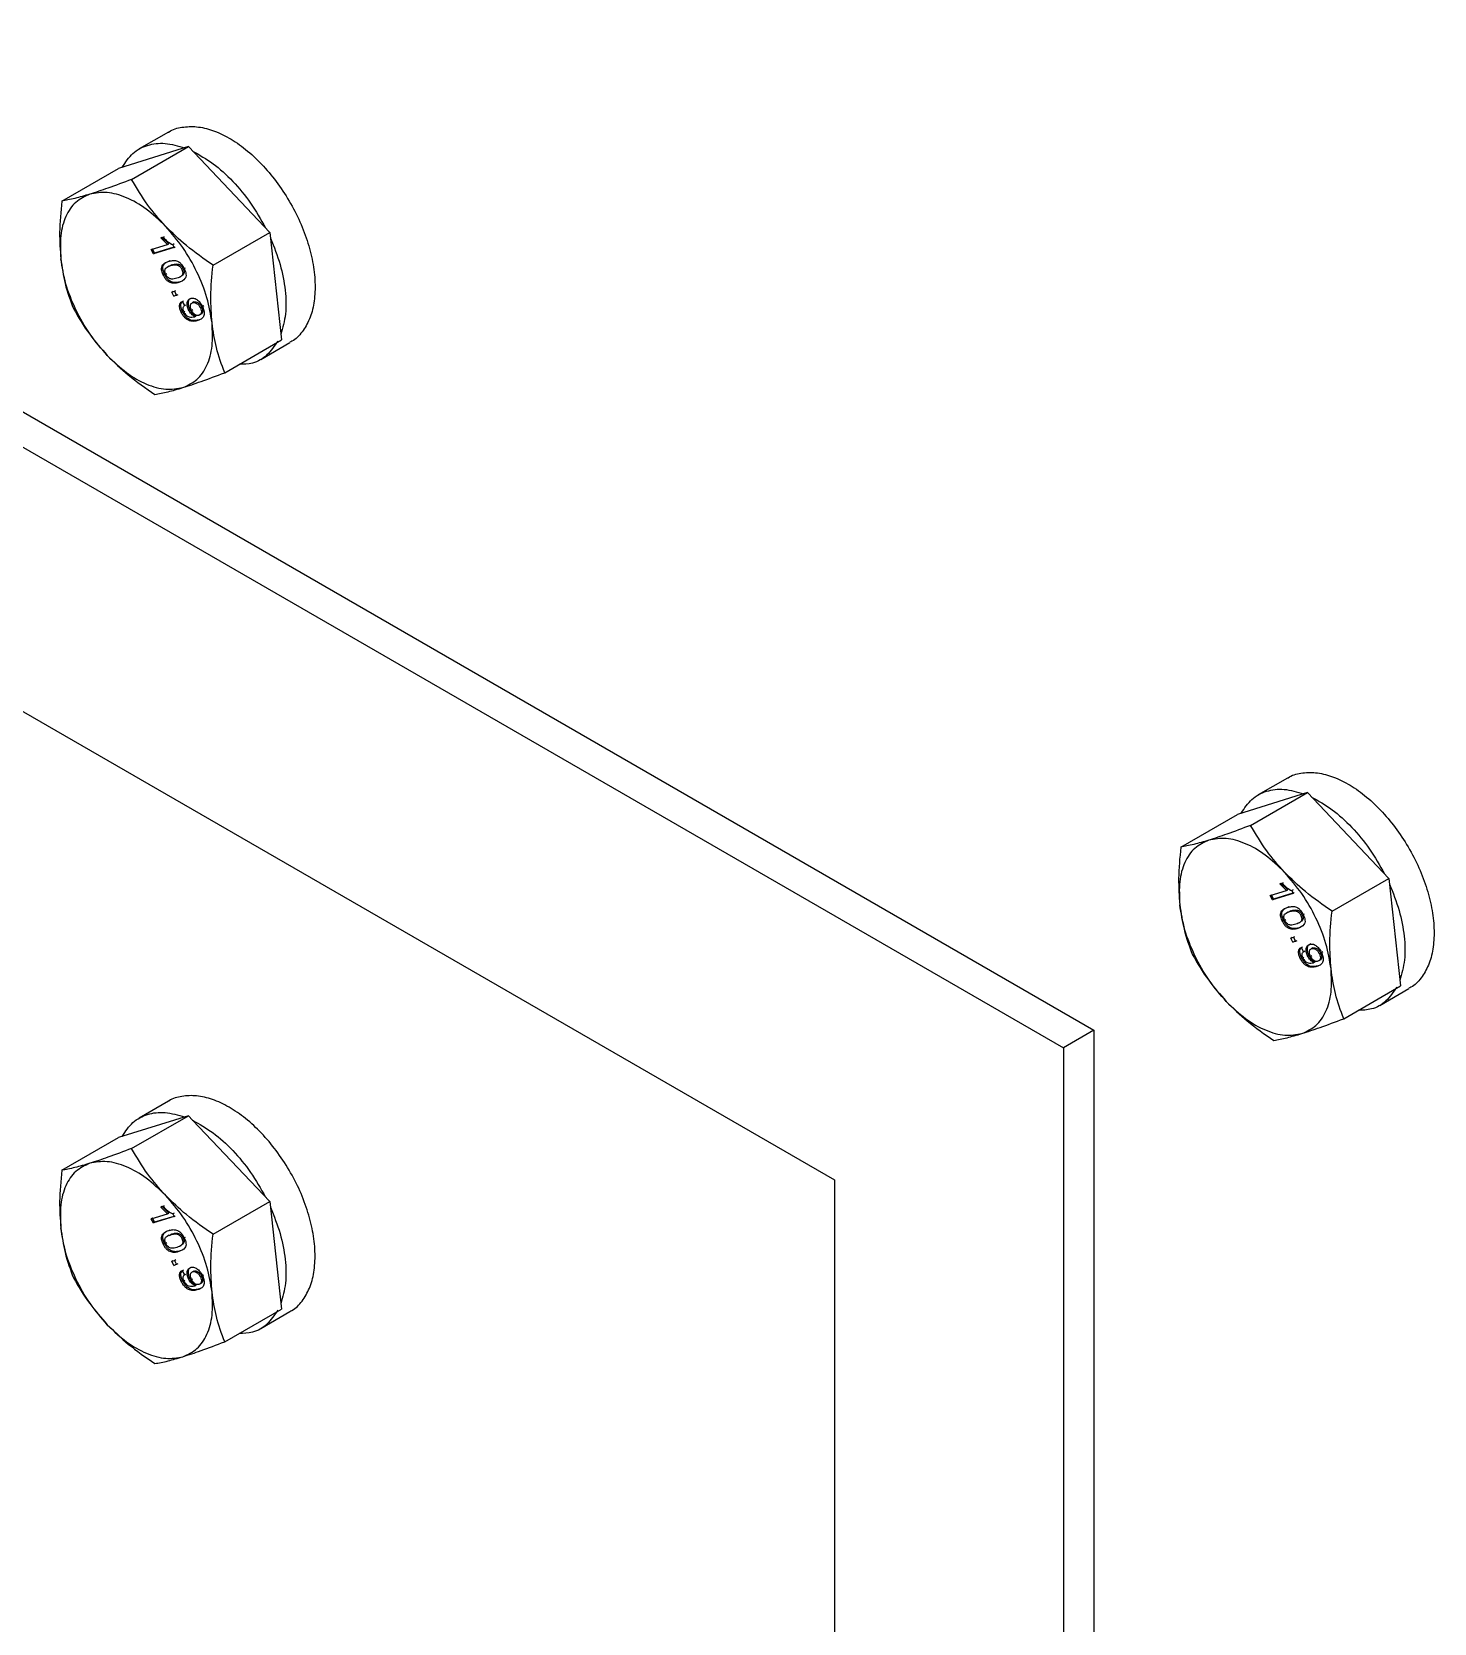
# Model space of a CAD drawing. Header units: millimetres. Extents: x 861 to 27901, y 673 to 17923.
# Drawn here: x 23415 to 23569.6, y 7408.6 to 7584 of the extents above; entities that cross this region are included whole.
import ezdxf

# ---------------------------------------------------------------- set-up
doc = ezdxf.new("R2010")
doc.units = ezdxf.units.MM
doc.header["$LTSCALE"] = 33.3

msp = doc.modelspace()

# ---------------------------------------------------------------- linework, layer by layer
at = {"color": 7, "linetype": 'Continuous', "lineweight": 25}
for p, q in [((23341.49, 7583.98), (23532.1, 7473.94)), ((23338.13, 7582.04), (23528.74, 7472)), ((23430.1, 7572.93), (23426.89, 7571.07)), ((23432.3, 7571.33), (23424.6, 7568.93)), ((23426.04, 7567.72), (23432.3, 7571.33)), ((23432.3, 7571.33), (23441.27, 7561.87)), ((23418.35, 7565.32), (23424.6, 7568.93)), ((23435.02, 7558.26), (23441.27, 7561.87)), ((23441.27, 7561.87), (23442.56, 7550.02)), ((23428.21, 7559.98), (23429.99, 7560.53)), ((23428.21, 7559.98), (23428.35, 7560.06)), ((23428.44, 7559.51), (23428.21, 7559.98)), ((23428.58, 7559.59), (23428.35, 7560.06)), ((23430.72, 7560.22), (23428.44, 7559.51)), ((23430.68, 7560.24), (23428.58, 7559.59)), ((23429.25, 7561.27), (23429.52, 7561.35)), ((23429.25, 7561.27), (23429.39, 7561.35)), ((23429.99, 7560.53), (23429.25, 7561.27)), ((23430.13, 7560.61), (23429.39, 7561.35)), ((23429.52, 7561.35), (23429.66, 7561.43)), ((23429.99, 7560.53), (23430.13, 7560.61)), ((23430.72, 7560.6), (23430.58, 7560.52)), ((23430.58, 7560.52), (23430.72, 7560.22)), ((23430.72, 7560.22), (23430.86, 7560.3)), ((23326.63, 7559.54), (23503.51, 7457.43)), ((23428.44, 7559.51), (23428.58, 7559.59)), ((23430.15, 7558.17), (23430.01, 7558.09)), ((23430.13, 7558.69), (23430.27, 7558.77)), ((23430.17, 7558.14), (23430.49, 7558.3)), ((23430.49, 7558.3), (23430.35, 7558.22)), ((23431.19, 7558.24), (23431.33, 7558.32)), ((23429.36, 7558.04), (23429.5, 7558.13)), ((23429.68, 7557.24), (23429.54, 7557.16)), ((23429.94, 7557.32), (23429.8, 7557.24)), ((23431.37, 7556.96), (23431.51, 7557.04)), ((23431.72, 7557.89), (23431.58, 7557.8)), ((23431.85, 7557.88), (23431.99, 7557.96)), ((23430.47, 7555.3), (23430.76, 7555.39)), ((23430.47, 7555.3), (23430.61, 7555.38)), ((23430.69, 7554.83), (23430.47, 7555.3)), ((23430.98, 7554.92), (23430.69, 7554.83)), ((23430.69, 7554.83), (23430.83, 7554.91)), ((23430.76, 7555.39), (23430.9, 7555.47)), ((23430.76, 7555.39), (23430.98, 7554.92)), ((23430.97, 7554.95), (23430.83, 7554.91)), ((23431.12, 7555), (23430.98, 7554.92)), ((23432.55, 7554.6), (23432.69, 7554.68)), ((23431.51, 7553.07), (23431.65, 7553.15)), ((23431.61, 7554.26), (23431.75, 7554.34)), ((23431.61, 7554.26), (23431.86, 7553.8)), ((23431.78, 7553.12), (23431.92, 7553.2)), ((23431.86, 7553.8), (23432, 7553.88)), ((23432.32, 7553.34), (23432.46, 7553.42)), ((23432.6, 7554.01), (23432.59, 7554.01)), ((23432.65, 7553.28), (23432.79, 7553.36)), ((23432.9, 7554.21), (23432.76, 7554.13)), ((23433.76, 7553.65), (23433.62, 7553.57)), ((23433.64, 7552.85), (23433.78, 7552.93)), ((23433.85, 7553.72), (23433.99, 7553.8)), ((23432.96, 7552.58), (23433.1, 7552.66)), ((23432.96, 7552.58), (23433.02, 7552.6)), ((23433.02, 7552.6), (23433.16, 7552.68)), ((23433.1, 7552.66), (23433.16, 7552.68)), ((23433.6, 7552.82), (23433.46, 7552.73)), ((23436.3, 7546.41), (23442.56, 7550.02)), ((23440.27, 7547.88), (23443.49, 7549.74)), ((23553.44, 7501.73), (23550.23, 7499.87)), ((23555.64, 7500.13), (23547.94, 7497.73)), ((23549.38, 7496.52), (23555.64, 7500.13)), ((23555.64, 7500.13), (23564.61, 7490.67)), ((23541.68, 7494.12), (23547.94, 7497.73)), ((23552.59, 7490.07), (23552.86, 7490.15)), ((23552.59, 7490.07), (23552.73, 7490.15)), ((23553.33, 7489.33), (23552.59, 7490.07)), ((23553.47, 7489.41), (23552.73, 7490.15)), ((23552.86, 7490.15), (23553, 7490.23)), ((23558.36, 7487.06), (23564.61, 7490.67)), ((23564.61, 7490.67), (23565.9, 7478.82)), ((23551.55, 7488.77), (23553.33, 7489.33)), ((23551.55, 7488.77), (23551.69, 7488.86)), ((23551.78, 7488.31), (23551.55, 7488.77)), ((23551.92, 7488.39), (23551.69, 7488.86)), ((23554.06, 7489.02), (23551.78, 7488.31)), ((23551.78, 7488.31), (23551.92, 7488.39)), ((23554.02, 7489.04), (23551.92, 7488.39)), ((23553.33, 7489.33), (23553.47, 7489.41)), ((23554.06, 7489.4), (23553.92, 7489.32)), ((23553.92, 7489.32), (23554.06, 7489.02)), ((23554.06, 7489.02), (23554.2, 7489.1)), ((23552.7, 7486.84), (23552.84, 7486.92)), ((23553.49, 7486.96), (23553.35, 7486.88)), ((23553.47, 7487.49), (23553.61, 7487.57)), ((23553.51, 7486.94), (23553.83, 7487.1)), ((23553.83, 7487.1), (23553.69, 7487.02)), ((23554.53, 7487.04), (23554.67, 7487.12)), ((23555.06, 7486.68), (23554.92, 7486.6)), ((23555.19, 7486.68), (23555.33, 7486.76)), ((23553.02, 7486.04), (23552.88, 7485.96)), ((23553.28, 7486.12), (23553.14, 7486.04)), ((23554.71, 7485.76), (23554.85, 7485.84)), ((23553.81, 7484.1), (23554.1, 7484.19)), ((23553.81, 7484.1), (23553.95, 7484.18)), ((23554.03, 7483.63), (23553.81, 7484.1)), ((23554.32, 7483.72), (23554.03, 7483.63)), ((23554.03, 7483.63), (23554.17, 7483.71)), ((23554.1, 7484.19), (23554.24, 7484.27)), ((23554.1, 7484.19), (23554.32, 7483.72)), ((23554.31, 7483.75), (23554.17, 7483.71)), ((23554.46, 7483.8), (23554.32, 7483.72)), ((23554.95, 7483.05), (23555.09, 7483.13)), ((23554.95, 7483.05), (23555.2, 7482.59)), ((23555.89, 7483.4), (23556.03, 7483.48)), ((23555.94, 7482.81), (23555.93, 7482.81)), ((23556.24, 7483.01), (23556.1, 7482.93)), ((23554.85, 7481.86), (23554.99, 7481.94)), ((23555.12, 7481.92), (23555.26, 7482)), ((23555.2, 7482.59), (23555.34, 7482.68)), ((23555.66, 7482.14), (23555.8, 7482.22)), ((23555.99, 7482.08), (23556.13, 7482.16)), ((23556.3, 7481.37), (23556.44, 7481.46)), ((23556.3, 7481.37), (23556.36, 7481.39)), ((23556.36, 7481.39), (23556.5, 7481.48)), ((23556.44, 7481.46), (23556.5, 7481.48)), ((23556.94, 7481.61), (23556.8, 7481.53)), ((23557.1, 7482.45), (23556.96, 7482.37)), ((23556.98, 7481.65), (23557.12, 7481.73)), ((23557.19, 7482.52), (23557.33, 7482.6)), ((23559.64, 7475.2), (23565.9, 7478.82)), ((23563.61, 7476.68), (23566.83, 7478.54)), ((23532.1, 7473.94), (23528.74, 7472)), ((23532.1, 7473.94), (23532.1, 7363.24)), ((23528.74, 7472), (23528.74, 7365.18)), ((23430.1, 7466.11), (23426.89, 7464.25)), ((23432.3, 7464.51), (23424.6, 7462.11)), ((23426.04, 7460.9), (23432.3, 7464.51)), ((23432.77, 7464.01), (23432.3, 7464.51)), ((23432.77, 7464.01), (23441.27, 7455.05)), ((23418.35, 7458.5), (23424.6, 7462.11)), ((23503.51, 7457.43), (23503.51, 7379.74)), ((23435.02, 7451.44), (23441.27, 7455.05)), ((23441.27, 7455.05), (23442.56, 7443.2)), ((23428.21, 7453.16), (23429.99, 7453.71)), ((23428.21, 7453.16), (23428.35, 7453.24)), ((23428.44, 7452.69), (23428.21, 7453.16)), ((23428.58, 7452.77), (23428.35, 7453.24)), ((23430.72, 7453.4), (23428.44, 7452.69)), ((23430.68, 7453.42), (23428.58, 7452.77)), ((23429.25, 7454.45), (23429.52, 7454.53)), ((23429.25, 7454.45), (23429.39, 7454.53)), ((23429.99, 7453.71), (23429.25, 7454.45)), ((23430.13, 7453.79), (23429.39, 7454.53)), ((23429.52, 7454.53), (23429.66, 7454.61)), ((23429.99, 7453.71), (23430.13, 7453.79)), ((23430.72, 7453.78), (23430.58, 7453.7)), ((23430.58, 7453.7), (23430.72, 7453.4)), ((23430.72, 7453.4), (23430.86, 7453.48)), ((23428.44, 7452.69), (23428.58, 7452.77)), ((23429.36, 7451.22), (23429.5, 7451.3)), ((23430.15, 7451.35), (23430.01, 7451.26)), ((23430.13, 7451.87), (23430.27, 7451.95)), ((23430.17, 7451.32), (23430.49, 7451.48)), ((23430.49, 7451.48), (23430.35, 7451.4)), ((23431.19, 7451.42), (23431.33, 7451.5)), ((23429.68, 7450.42), (23429.54, 7450.34)), ((23429.94, 7450.5), (23429.8, 7450.42)), ((23431.37, 7450.14), (23431.51, 7450.22)), ((23431.72, 7451.06), (23431.58, 7450.98)), ((23431.85, 7451.06), (23431.99, 7451.14)), ((23430.47, 7448.48), (23430.76, 7448.57)), ((23430.47, 7448.48), (23430.61, 7448.56)), ((23430.69, 7448.01), (23430.47, 7448.48)), ((23430.98, 7448.1), (23430.69, 7448.01)), ((23430.69, 7448.01), (23430.83, 7448.09)), ((23430.76, 7448.57), (23430.9, 7448.65)), ((23430.76, 7448.57), (23430.98, 7448.1)), ((23430.97, 7448.13), (23430.83, 7448.09)), ((23431.12, 7448.18), (23430.98, 7448.1)), ((23432.55, 7447.78), (23432.69, 7447.86)), ((23431.51, 7446.24), (23431.65, 7446.32)), ((23431.61, 7447.43), (23431.75, 7447.52)), ((23431.61, 7447.43), (23431.86, 7446.98)), ((23431.78, 7446.3), (23431.92, 7446.38)), ((23431.86, 7446.98), (23432, 7447.06)), ((23432.32, 7446.52), (23432.46, 7446.6)), ((23432.6, 7447.19), (23432.59, 7447.19)), ((23432.65, 7446.46), (23432.79, 7446.54)), ((23432.9, 7447.39), (23432.76, 7447.31)), ((23433.6, 7445.99), (23433.46, 7445.91)), ((23433.76, 7446.83), (23433.62, 7446.75)), ((23433.64, 7446.03), (23433.78, 7446.11)), ((23433.85, 7446.9), (23433.99, 7446.98)), ((23432.96, 7445.76), (23433.1, 7445.84)), ((23432.96, 7445.76), (23433.02, 7445.78)), ((23433.02, 7445.78), (23433.16, 7445.86)), ((23433.1, 7445.84), (23433.16, 7445.86)), ((23436.3, 7439.59), (23442.56, 7443.2)), ((23440.27, 7441.06), (23443.49, 7442.92))]:
    msp.add_line(p, q, dxfattribs=at)
for points, knots in [([(23430.11, 7572.92), (23430.13, 7572.93), (23430.54, 7573.26), (23431.58, 7573.51), (23433.18, 7573.6), (23434.95, 7573.19), (23436.78, 7572.34), (23438.62, 7571.08), (23440.38, 7569.45), (23442.01, 7567.52), (23443.45, 7565.36), (23444.64, 7563.05), (23445.53, 7560.68), (23446.1, 7558.32), (23446.32, 7556.08), (23446.18, 7554.04), (23445.7, 7552.27), (23444.86, 7550.87), (23444.1, 7550.03), (23443.55, 7549.8), (23443.47, 7549.77)], [0, 0, 0, 0, 0.002895, 0.064551, 0.126207, 0.187863, 0.249519, 0.311175, 0.372831, 0.434487, 0.496143, 0.557799, 0.619455, 0.681111, 0.742767, 0.804423, 0.866079, 0.927735, 0.989391, 1, 1, 1, 1]), ([(23426.04, 7567.72), (23425.14, 7567.38), (23423.46, 7566.74), (23422.08, 7566.3), (23421.44, 7566.09)], [0, 0, 0, 0, 0.532771, 1, 1, 1, 1]), ([(23429.78, 7562.56), (23429.1, 7563.32), (23427.65, 7564.97), (23426.6, 7566.76), (23426.04, 7567.72)], [0, 0, 0, 0, 0.467229, 1, 1, 1, 1]), ([(23418.35, 7565.32), (23418.23, 7564.16), (23418.02, 7561.97), (23418.17, 7559.92), (23418.24, 7558.96)], [0, 0, 0, 0, 0.532771, 1, 1, 1, 1]), ([(23421.44, 7566.09), (23420.87, 7565.92), (23419.63, 7565.55), (23418.79, 7565.4), (23418.35, 7565.32)], [0, 0, 0, 0, 0.467229, 1, 1, 1, 1]), ([(23435.02, 7558.26), (23434.01, 7558.96), (23432.11, 7560.27), (23430.52, 7561.83), (23429.78, 7562.56)], [0, 0, 0, 0, 0.532771, 1, 1, 1, 1]), ([(23429.52, 7561.35), (23429.69, 7561.17), (23430.03, 7560.81), (23430.39, 7560.62), (23430.58, 7560.52)], [0, 0, 0, 0, 0.500866, 1, 1, 1, 1]), ([(23418.24, 7558.96), (23418.37, 7558.04), (23418.66, 7556.07), (23419.29, 7554.37), (23419.63, 7553.47)], [0, 0, 0, 0, 0.467229, 1, 1, 1, 1]), ([(23429.36, 7558.04), (23429.4, 7558.13), (23429.48, 7558.31), (23429.73, 7558.54), (23429.97, 7558.63), (23430.13, 7558.69)], [0, 0, 0, 0, 0.249754, 0.499871, 1, 1, 1, 1]), ([(23429.5, 7558.13), (23429.54, 7558.22), (23429.61, 7558.39), (23429.75, 7558.5), (23429.81, 7558.55)], [0, 0, 0, 0, 0.499636, 1, 1, 1, 1]), ([(23429.8, 7557.24), (23429.77, 7557.32), (23429.71, 7557.47), (23429.7, 7557.68), (23429.74, 7557.86), (23429.94, 7558.08), (23430.17, 7558.16), (23430.35, 7558.22)], [0, 0, 0, 0, 0.124696, 0.249462, 0.374432, 0.499637, 1, 1, 1, 1]), ([(23430.13, 7558.69), (23430.26, 7558.72), (23430.52, 7558.79), (23430.9, 7558.78), (23431.23, 7558.64), (23431.47, 7558.45), (23431.69, 7558.19), (23431.79, 7557.98), (23431.85, 7557.88)], [0, 0, 0, 0, 0.250482, 0.500346, 0.631705, 0.750221, 0.874987, 1, 1, 1, 1]), ([(23430.35, 7558.22), (23430.48, 7558.26), (23430.67, 7558.31), (23430.96, 7558.32), (23431.11, 7558.27), (23431.19, 7558.24)], [0, 0, 0, 0, 0.500372, 0.750515, 1, 1, 1, 1]), ([(23430.49, 7558.3), (23430.62, 7558.34), (23430.81, 7558.39), (23431.1, 7558.4), (23431.25, 7558.35), (23431.33, 7558.32)], [0, 0, 0, 0, 0.500372, 0.750515, 1, 1, 1, 1]), ([(23431.19, 7558.24), (23431.23, 7558.22), (23431.3, 7558.17), (23431.41, 7558.07), (23431.51, 7557.94), (23431.56, 7557.85), (23431.58, 7557.8)], [0, 0, 0, 0, 0.250158, 0.500156, 0.750032, 1, 1, 1, 1]), ([(23431.33, 7558.32), (23431.37, 7558.3), (23431.44, 7558.25), (23431.55, 7558.15), (23431.63, 7558.05), (23431.69, 7557.96), (23431.71, 7557.91), (23431.72, 7557.89)], [0, 0, 0, 0, 0.250055, 0.499949, 0.749722, 0.874857, 1, 1, 1, 1]), ([(23434.91, 7551.9), (23434.84, 7552.86), (23434.69, 7554.91), (23434.9, 7557.1), (23435.02, 7558.26)], [0, 0, 0, 0, 0.467229, 1, 1, 1, 1]), ([(23429.54, 7557.16), (23429.47, 7557.32), (23429.37, 7557.55), (23429.34, 7557.81), (23429.35, 7557.95), (23429.36, 7558.01), (23429.36, 7558.04)], [0, 0, 0, 0, 0.498795, 0.749148, 0.874576, 1, 1, 1, 1]), ([(23429.68, 7557.24), (23429.61, 7557.4), (23429.51, 7557.63), (23429.48, 7557.93), (23429.49, 7558.06), (23429.5, 7558.13)], [0, 0, 0, 0, 0.499036, 0.74951, 1, 1, 1, 1]), ([(23431.25, 7556.35), (23431.12, 7556.32), (23430.86, 7556.25), (23430.48, 7556.27), (23430.16, 7556.4), (23429.91, 7556.59), (23429.7, 7556.85), (23429.59, 7557.06), (23429.54, 7557.16)], [0, 0, 0, 0, 0.250476, 0.500347, 0.625768, 0.750176, 0.87497, 1, 1, 1, 1]), ([(23431.39, 7556.43), (23431.26, 7556.4), (23431, 7556.33), (23430.62, 7556.35), (23430.3, 7556.48), (23430.05, 7556.67), (23429.84, 7556.94), (23429.73, 7557.14), (23429.68, 7557.24)], [0, 0, 0, 0, 0.2504715, 0.5003388, 0.6261881, 0.7501805, 0.8749718, 1, 1, 1, 1]), ([(23431.03, 7556.82), (23430.84, 7556.76), (23430.61, 7556.7), (23430.27, 7556.76), (23430.09, 7556.86), (23429.92, 7557.02), (23429.84, 7557.17), (23429.8, 7557.24)], [0, 0, 0, 0, 0.50041, 0.625613, 0.75058, 0.875344, 1, 1, 1, 1]), ([(23431.58, 7557.8), (23431.61, 7557.73), (23431.68, 7557.58), (23431.69, 7557.36), (23431.64, 7557.19), (23431.45, 7556.96), (23431.21, 7556.88), (23431.03, 7556.82)], [0, 0, 0, 0, 0.124745, 0.249484, 0.374471, 0.499648, 1, 1, 1, 1]), ([(23431.85, 7557.88), (23431.89, 7557.78), (23431.98, 7557.57), (23432.05, 7557.25), (23432.03, 7556.98), (23431.82, 7556.58), (23431.5, 7556.45), (23431.25, 7556.35)], [0, 0, 0, 0, 0.125373, 0.250644, 0.375698, 0.501113, 1, 1, 1, 1]), ([(23431.72, 7557.89), (23431.75, 7557.81), (23431.82, 7557.66), (23431.83, 7557.44), (23431.78, 7557.27), (23431.67, 7557.13), (23431.56, 7557.09), (23431.5, 7557.06)], [0, 0, 0, 0, 0.183123, 0.366237, 0.549716, 0.733474, 1, 1, 1, 1]), ([(23419.63, 7553.47), (23420.19, 7552.51), (23421.24, 7550.72), (23422.69, 7549.07), (23423.36, 7548.3)], [0, 0, 0, 0, 0.532771, 1, 1, 1, 1]), ([(23431.51, 7553.07), (23431.45, 7553.19), (23431.37, 7553.39), (23431.33, 7553.64), (23431.33, 7553.87), (23431.41, 7554.11), (23431.54, 7554.21), (23431.61, 7554.26)], [0, 0, 0, 0, 0.249859, 0.375718, 0.500481, 0.749846, 1, 1, 1, 1]), ([(23431.65, 7553.15), (23431.59, 7553.28), (23431.51, 7553.47), (23431.47, 7553.72), (23431.47, 7553.96), (23431.55, 7554.19), (23431.68, 7554.29), (23431.75, 7554.34)], [0, 0, 0, 0, 0.249859, 0.375956, 0.500482, 0.749847, 1, 1, 1, 1]), ([(23433.34, 7552.16), (23433.2, 7552.12), (23432.92, 7552.05), (23432.52, 7552.08), (23432.17, 7552.25), (23431.91, 7552.46), (23431.68, 7552.74), (23431.56, 7552.96), (23431.51, 7553.07)], [0, 0, 0, 0, 0.250485, 0.500119, 0.627899, 0.750092, 0.874994, 1, 1, 1, 1]), ([(23433.48, 7552.24), (23433.34, 7552.2), (23433.06, 7552.13), (23432.66, 7552.16), (23432.31, 7552.33), (23432.05, 7552.54), (23431.82, 7552.82), (23431.71, 7553.04), (23431.65, 7553.15)], [0, 0, 0, 0, 0.250485, 0.500118, 0.62804, 0.750092, 0.874994, 1, 1, 1, 1]), ([(23431.86, 7553.8), (23431.82, 7553.76), (23431.75, 7553.7), (23431.69, 7553.58), (23431.68, 7553.46), (23431.7, 7553.35), (23431.73, 7553.23), (23431.77, 7553.16), (23431.78, 7553.12)], [0, 0, 0, 0, 0.276477, 0.499318, 0.623718, 0.749496, 0.874756, 1, 1, 1, 1]), ([(23431.78, 7553.12), (23431.82, 7553.05), (23431.89, 7552.92), (23432.05, 7552.74), (23432.21, 7552.62), (23432.54, 7552.51), (23432.78, 7552.55), (23432.96, 7552.58)], [0, 0, 0, 0, 0.125207, 0.25031, 0.375339, 0.50062, 1, 1, 1, 1]), ([(23432.32, 7553.34), (23432.28, 7553.41), (23432.22, 7553.56), (23432.16, 7553.78), (23432.15, 7553.99), (23432.17, 7554.18), (23432.22, 7554.34), (23432.34, 7554.51), (23432.47, 7554.57), (23432.55, 7554.6)], [0, 0, 0, 0, 0.125074, 0.250064, 0.373261, 0.500199, 0.624296, 0.750369, 1, 1, 1, 1]), ([(23432.46, 7553.42), (23432.44, 7553.46), (23432.41, 7553.53), (23432.35, 7553.68), (23432.3, 7553.86), (23432.29, 7554.07), (23432.31, 7554.26), (23432.36, 7554.42), (23432.43, 7554.54), (23432.5, 7554.57), (23432.53, 7554.59)], [0, 0, 0, 0, 0.07547, 0.150945, 0.301578, 0.450313, 0.603034, 0.752855, 0.90453, 1, 1, 1, 1]), ([(23433.02, 7552.6), (23432.95, 7552.63), (23432.82, 7552.7), (23432.63, 7552.88), (23432.45, 7553.09), (23432.36, 7553.26), (23432.32, 7553.34)], [0, 0, 0, 0, 0.248943, 0.49945, 0.750285, 1, 1, 1, 1]), ([(23433.16, 7552.68), (23433.09, 7552.71), (23432.96, 7552.78), (23432.77, 7552.96), (23432.59, 7553.17), (23432.5, 7553.34), (23432.46, 7553.42)], [0, 0, 0, 0, 0.24954, 0.50198, 0.751372, 1, 1, 1, 1]), ([(23432.65, 7553.28), (23432.61, 7553.38), (23432.55, 7553.52), (23432.52, 7553.71), (23432.52, 7553.84), (23432.55, 7553.95), (23432.62, 7554.07), (23432.71, 7554.11), (23432.76, 7554.13)], [0, 0, 0, 0, 0.249521, 0.373851, 0.499889, 0.624096, 0.750315, 1, 1, 1, 1]), ([(23432.55, 7554.6), (23432.66, 7554.62), (23432.81, 7554.65), (23433.05, 7554.58), (23433.23, 7554.48), (23433.41, 7554.34), (23433.64, 7554.1), (23433.77, 7553.87), (23433.85, 7553.72)], [0, 0, 0, 0, 0.2498689, 0.3764535, 0.5003477, 0.6272386, 0.7508241, 1, 1, 1, 1]), ([(23433.46, 7552.73), (23433.4, 7552.72), (23433.3, 7552.7), (23433.15, 7552.74), (23433.04, 7552.8), (23432.92, 7552.89), (23432.78, 7553.04), (23432.7, 7553.18), (23432.65, 7553.28)], [0, 0, 0, 0, 0.249976, 0.378222, 0.500342, 0.627452, 0.750811, 1, 1, 1, 1]), ([(23432.76, 7554.13), (23432.83, 7554.14), (23432.96, 7554.17), (23433.17, 7554.09), (23433.33, 7553.97), (23433.48, 7553.82), (23433.56, 7553.67), (23433.62, 7553.57)], [0, 0, 0, 0, 0.25025, 0.499842, 0.629576, 0.750665, 1, 1, 1, 1]), ([(23432.9, 7554.21), (23432.97, 7554.23), (23433.1, 7554.25), (23433.31, 7554.17), (23433.47, 7554.05), (23433.62, 7553.9), (23433.7, 7553.75), (23433.76, 7553.65)], [0, 0, 0, 0, 0.2502502, 0.4998414, 0.6292884, 0.7506655, 1, 1, 1, 1]), ([(23433.85, 7553.72), (23433.89, 7553.62), (23433.98, 7553.42), (23434.04, 7553.11), (23434.04, 7552.83), (23433.95, 7552.53), (23433.71, 7552.29), (23433.47, 7552.2), (23433.34, 7552.16)], [0, 0, 0, 0, 0.125064, 0.25009, 0.37511, 0.500169, 0.749441, 1, 1, 1, 1]), ([(23433.62, 7553.57), (23433.66, 7553.47), (23433.72, 7553.32), (23433.74, 7553.13), (23433.73, 7553.01), (23433.69, 7552.9), (23433.61, 7552.8), (23433.52, 7552.76), (23433.46, 7552.73)], [0, 0, 0, 0, 0.2490169, 0.3721384, 0.4993655, 0.6235619, 0.7498927, 1, 1, 1, 1]), ([(23433.76, 7553.65), (23433.8, 7553.55), (23433.86, 7553.4), (23433.88, 7553.21), (23433.87, 7553.09), (23433.83, 7552.98), (23433.75, 7552.88), (23433.66, 7552.84), (23433.6, 7552.82)], [0, 0, 0, 0, 0.249017, 0.371845, 0.499365, 0.623226, 0.749892, 1, 1, 1, 1]), ([(23436.3, 7546.41), (23435.96, 7547.31), (23435.33, 7549.01), (23435.04, 7550.98), (23434.91, 7551.9)], [0, 0, 0, 0, 0.532771, 1, 1, 1, 1]), ([(23442.15, 7549.89), (23441.78, 7549.35), (23441.05, 7548.25), (23439.55, 7547.39), (23438.38, 7547.34), (23437.88, 7547.32)], [0, 0, 0, 0, 0.362113, 0.724226, 1, 1, 1, 1]), ([(23423.36, 7548.3), (23424.11, 7547.57), (23425.7, 7546.01), (23427.6, 7544.71), (23428.6, 7544.01)], [0, 0, 0, 0, 0.467229, 1, 1, 1, 1]), ([(23431.7, 7544.77), (23432.34, 7544.98), (23433.72, 7545.43), (23435.4, 7546.07), (23436.3, 7546.41)], [0, 0, 0, 0, 0.467229, 1, 1, 1, 1]), ([(23428.6, 7544.01), (23429.05, 7544.09), (23429.89, 7544.24), (23431.13, 7544.6), (23431.7, 7544.77)], [0, 0, 0, 0, 0.532771, 1, 1, 1, 1]), ([(23553.45, 7501.72), (23553.47, 7501.73), (23553.88, 7502.06), (23554.92, 7502.31), (23556.52, 7502.4), (23558.29, 7501.99), (23560.12, 7501.14), (23561.96, 7499.88), (23563.72, 7498.25), (23565.35, 7496.32), (23566.79, 7494.16), (23567.98, 7491.85), (23568.87, 7489.47), (23569.44, 7487.12), (23569.66, 7484.88), (23569.52, 7482.84), (23569.04, 7481.06), (23568.2, 7479.66), (23567.44, 7478.83), (23566.89, 7478.6), (23566.81, 7478.57)], [0, 0, 0, 0, 0.002895, 0.064551, 0.126207, 0.187863, 0.249519, 0.311175, 0.372831, 0.434487, 0.496143, 0.557799, 0.619455, 0.681111, 0.742767, 0.804423, 0.866079, 0.927735, 0.989391, 1, 1, 1, 1]), ([(23549.38, 7496.52), (23548.48, 7496.18), (23546.8, 7495.54), (23545.42, 7495.09), (23544.78, 7494.88)], [0, 0, 0, 0, 0.532771, 1, 1, 1, 1]), ([(23553.12, 7491.35), (23552.44, 7492.12), (23550.99, 7493.77), (23549.94, 7495.56), (23549.38, 7496.52)], [0, 0, 0, 0, 0.467229, 1, 1, 1, 1]), ([(23541.68, 7494.12), (23541.57, 7492.95), (23541.36, 7490.77), (23541.51, 7488.72), (23541.57, 7487.76)], [0, 0, 0, 0, 0.532771, 1, 1, 1, 1]), ([(23544.78, 7494.88), (23544.21, 7494.71), (23542.97, 7494.35), (23542.13, 7494.2), (23541.68, 7494.12)], [0, 0, 0, 0, 0.467229, 1, 1, 1, 1]), ([(23552.86, 7490.15), (23553.03, 7489.97), (23553.37, 7489.61), (23553.73, 7489.41), (23553.92, 7489.32)], [0, 0, 0, 0, 0.500866, 1, 1, 1, 1]), ([(23558.36, 7487.06), (23557.35, 7487.76), (23555.45, 7489.06), (23553.86, 7490.62), (23553.12, 7491.35)], [0, 0, 0, 0, 0.532771, 1, 1, 1, 1]), ([(23541.57, 7487.76), (23541.71, 7486.84), (23542, 7484.87), (23542.63, 7483.17), (23542.97, 7482.26)], [0, 0, 0, 0, 0.4672291, 1, 1, 1, 1]), ([(23552.88, 7485.96), (23552.81, 7486.12), (23552.71, 7486.35), (23552.68, 7486.61), (23552.69, 7486.75), (23552.7, 7486.81), (23552.7, 7486.84)], [0, 0, 0, 0, 0.498795, 0.749148, 0.874576, 1, 1, 1, 1]), ([(23552.7, 7486.84), (23552.74, 7486.93), (23552.82, 7487.11), (23553.07, 7487.34), (23553.31, 7487.43), (23553.47, 7487.49)], [0, 0, 0, 0, 0.249754, 0.499871, 1, 1, 1, 1]), ([(23553.02, 7486.04), (23552.95, 7486.2), (23552.85, 7486.43), (23552.82, 7486.73), (23552.83, 7486.86), (23552.84, 7486.92)], [0, 0, 0, 0, 0.499036, 0.74951, 1, 1, 1, 1]), ([(23552.84, 7486.92), (23552.88, 7487.01), (23552.95, 7487.19), (23553.09, 7487.3), (23553.15, 7487.35)], [0, 0, 0, 0, 0.4996355, 1, 1, 1, 1]), ([(23553.14, 7486.04), (23553.11, 7486.12), (23553.05, 7486.27), (23553.04, 7486.48), (23553.08, 7486.66), (23553.28, 7486.88), (23553.51, 7486.96), (23553.69, 7487.02)], [0, 0, 0, 0, 0.124696, 0.249462, 0.374432, 0.499637, 1, 1, 1, 1]), ([(23553.47, 7487.49), (23553.6, 7487.52), (23553.86, 7487.59), (23554.24, 7487.57), (23554.57, 7487.44), (23554.81, 7487.25), (23555.03, 7486.99), (23555.13, 7486.78), (23555.19, 7486.68)], [0, 0, 0, 0, 0.250482, 0.500346, 0.631705, 0.750221, 0.874987, 1, 1, 1, 1]), ([(23553.69, 7487.02), (23553.82, 7487.05), (23554.01, 7487.1), (23554.3, 7487.12), (23554.45, 7487.06), (23554.53, 7487.04)], [0, 0, 0, 0, 0.500372, 0.750515, 1, 1, 1, 1]), ([(23553.83, 7487.1), (23553.96, 7487.14), (23554.15, 7487.19), (23554.44, 7487.2), (23554.59, 7487.15), (23554.67, 7487.12)], [0, 0, 0, 0, 0.500372, 0.750515, 1, 1, 1, 1]), ([(23554.92, 7486.6), (23554.95, 7486.53), (23555.02, 7486.37), (23555.03, 7486.16), (23554.98, 7485.99), (23554.79, 7485.76), (23554.55, 7485.68), (23554.37, 7485.62)], [0, 0, 0, 0, 0.124745, 0.249484, 0.374471, 0.499648, 1, 1, 1, 1]), ([(23554.53, 7487.04), (23554.57, 7487.02), (23554.64, 7486.97), (23554.75, 7486.87), (23554.85, 7486.74), (23554.9, 7486.65), (23554.92, 7486.6)], [0, 0, 0, 0, 0.250158, 0.500156, 0.750032, 1, 1, 1, 1]), ([(23555.19, 7486.68), (23555.23, 7486.57), (23555.32, 7486.36), (23555.39, 7486.05), (23555.37, 7485.78), (23555.16, 7485.38), (23554.84, 7485.25), (23554.59, 7485.15)], [0, 0, 0, 0, 0.125373, 0.250644, 0.375698, 0.501113, 1, 1, 1, 1]), ([(23554.67, 7487.12), (23554.71, 7487.1), (23554.78, 7487.05), (23554.89, 7486.95), (23554.97, 7486.84), (23555.03, 7486.75), (23555.05, 7486.71), (23555.06, 7486.68)], [0, 0, 0, 0, 0.250055, 0.499949, 0.749722, 0.874857, 1, 1, 1, 1]), ([(23555.06, 7486.68), (23555.09, 7486.61), (23555.16, 7486.45), (23555.17, 7486.24), (23555.12, 7486.07), (23555.01, 7485.93), (23554.9, 7485.89), (23554.84, 7485.86)], [0, 0, 0, 0, 0.183123, 0.366237, 0.549716, 0.733474, 1, 1, 1, 1]), ([(23558.25, 7480.7), (23558.18, 7481.66), (23558.03, 7483.71), (23558.24, 7485.89), (23558.36, 7487.06)], [0, 0, 0, 0, 0.467229, 1, 1, 1, 1]), ([(23554.59, 7485.15), (23554.46, 7485.11), (23554.2, 7485.04), (23553.82, 7485.06), (23553.5, 7485.2), (23553.25, 7485.39), (23553.04, 7485.65), (23552.93, 7485.86), (23552.88, 7485.96)], [0, 0, 0, 0, 0.250476, 0.500347, 0.625768, 0.750176, 0.87497, 1, 1, 1, 1]), ([(23554.73, 7485.23), (23554.6, 7485.19), (23554.34, 7485.13), (23553.96, 7485.15), (23553.64, 7485.28), (23553.39, 7485.47), (23553.18, 7485.73), (23553.07, 7485.94), (23553.02, 7486.04)], [0, 0, 0, 0, 0.2504715, 0.5003388, 0.6261881, 0.7501805, 0.8749718, 1, 1, 1, 1]), ([(23554.37, 7485.62), (23554.18, 7485.56), (23553.95, 7485.49), (23553.61, 7485.55), (23553.43, 7485.66), (23553.26, 7485.82), (23553.18, 7485.97), (23553.14, 7486.04)], [0, 0, 0, 0, 0.50041, 0.625613, 0.75058, 0.875344, 1, 1, 1, 1]), ([(23554.85, 7481.86), (23554.79, 7481.99), (23554.71, 7482.19), (23554.67, 7482.44), (23554.67, 7482.67), (23554.75, 7482.91), (23554.88, 7483.01), (23554.95, 7483.05)], [0, 0, 0, 0, 0.249859, 0.375718, 0.500481, 0.749846, 1, 1, 1, 1]), ([(23554.99, 7481.94), (23554.93, 7482.07), (23554.85, 7482.27), (23554.81, 7482.52), (23554.81, 7482.75), (23554.89, 7482.99), (23555.02, 7483.09), (23555.09, 7483.13)], [0, 0, 0, 0, 0.249859, 0.375956, 0.500482, 0.749847, 1, 1, 1, 1]), ([(23555.66, 7482.14), (23555.62, 7482.21), (23555.56, 7482.36), (23555.5, 7482.58), (23555.49, 7482.79), (23555.51, 7482.98), (23555.56, 7483.14), (23555.67, 7483.31), (23555.81, 7483.36), (23555.89, 7483.4)], [0, 0, 0, 0, 0.125074, 0.250064, 0.373261, 0.500199, 0.624296, 0.750369, 1, 1, 1, 1]), ([(23555.8, 7482.22), (23555.78, 7482.25), (23555.75, 7482.33), (23555.69, 7482.48), (23555.64, 7482.66), (23555.63, 7482.87), (23555.65, 7483.06), (23555.7, 7483.22), (23555.77, 7483.34), (23555.84, 7483.37), (23555.87, 7483.38)], [0, 0, 0, 0, 0.07547, 0.150945, 0.301578, 0.450313, 0.603034, 0.752855, 0.90453, 1, 1, 1, 1]), ([(23555.99, 7482.08), (23555.95, 7482.17), (23555.88, 7482.32), (23555.86, 7482.51), (23555.86, 7482.64), (23555.89, 7482.75), (23555.96, 7482.86), (23556.05, 7482.9), (23556.1, 7482.93)], [0, 0, 0, 0, 0.249521, 0.373851, 0.499889, 0.624096, 0.750315, 1, 1, 1, 1]), ([(23555.89, 7483.4), (23556, 7483.42), (23556.15, 7483.45), (23556.39, 7483.38), (23556.57, 7483.28), (23556.75, 7483.14), (23556.98, 7482.9), (23557.1, 7482.67), (23557.19, 7482.52)], [0, 0, 0, 0, 0.249869, 0.376454, 0.500348, 0.627239, 0.750824, 1, 1, 1, 1]), ([(23556.1, 7482.93), (23556.17, 7482.94), (23556.3, 7482.97), (23556.51, 7482.89), (23556.67, 7482.77), (23556.82, 7482.61), (23556.9, 7482.47), (23556.96, 7482.37)], [0, 0, 0, 0, 0.25025, 0.499842, 0.629576, 0.750665, 1, 1, 1, 1]), ([(23556.24, 7483.01), (23556.31, 7483.02), (23556.44, 7483.05), (23556.65, 7482.97), (23556.81, 7482.85), (23556.96, 7482.7), (23557.04, 7482.55), (23557.1, 7482.45)], [0, 0, 0, 0, 0.25025, 0.499841, 0.629288, 0.750666, 1, 1, 1, 1]), ([(23542.97, 7482.26), (23543.53, 7481.31), (23544.58, 7479.51), (23546.03, 7477.87), (23546.7, 7477.1)], [0, 0, 0, 0, 0.532771, 1, 1, 1, 1]), ([(23556.68, 7480.96), (23556.54, 7480.92), (23556.26, 7480.85), (23555.86, 7480.88), (23555.51, 7481.05), (23555.25, 7481.26), (23555.02, 7481.54), (23554.9, 7481.75), (23554.85, 7481.86)], [0, 0, 0, 0, 0.250485, 0.500119, 0.627899, 0.750092, 0.874994, 1, 1, 1, 1]), ([(23556.82, 7481.04), (23556.68, 7481), (23556.4, 7480.93), (23556, 7480.96), (23555.65, 7481.13), (23555.39, 7481.34), (23555.16, 7481.62), (23555.04, 7481.83), (23554.99, 7481.94)], [0, 0, 0, 0, 0.250485, 0.500118, 0.62804, 0.750092, 0.874994, 1, 1, 1, 1]), ([(23555.2, 7482.59), (23555.16, 7482.56), (23555.09, 7482.5), (23555.03, 7482.38), (23555.02, 7482.25), (23555.04, 7482.14), (23555.07, 7482.03), (23555.11, 7481.96), (23555.12, 7481.92)], [0, 0, 0, 0, 0.2764768, 0.499318, 0.6237184, 0.7494962, 0.8747562, 1, 1, 1, 1]), ([(23555.12, 7481.92), (23555.16, 7481.85), (23555.23, 7481.71), (23555.39, 7481.54), (23555.55, 7481.41), (23555.88, 7481.31), (23556.11, 7481.35), (23556.3, 7481.37)], [0, 0, 0, 0, 0.1252073, 0.25031, 0.3753386, 0.5006201, 1, 1, 1, 1]), ([(23556.36, 7481.39), (23556.29, 7481.43), (23556.16, 7481.5), (23555.97, 7481.68), (23555.79, 7481.89), (23555.7, 7482.05), (23555.66, 7482.14)], [0, 0, 0, 0, 0.248943, 0.49945, 0.750285, 1, 1, 1, 1]), ([(23556.5, 7481.48), (23556.43, 7481.51), (23556.3, 7481.58), (23556.11, 7481.76), (23555.93, 7481.97), (23555.84, 7482.14), (23555.8, 7482.22)], [0, 0, 0, 0, 0.24954, 0.50198, 0.751372, 1, 1, 1, 1]), ([(23556.8, 7481.53), (23556.74, 7481.52), (23556.64, 7481.5), (23556.49, 7481.54), (23556.38, 7481.6), (23556.26, 7481.69), (23556.12, 7481.84), (23556.04, 7481.98), (23555.99, 7482.08)], [0, 0, 0, 0, 0.2499765, 0.3782222, 0.5003423, 0.6274524, 0.7508111, 1, 1, 1, 1]), ([(23557.19, 7482.52), (23557.23, 7482.42), (23557.32, 7482.21), (23557.38, 7481.91), (23557.38, 7481.63), (23557.29, 7481.33), (23557.05, 7481.09), (23556.81, 7481), (23556.68, 7480.96)], [0, 0, 0, 0, 0.125064, 0.25009, 0.37511, 0.500169, 0.749441, 1, 1, 1, 1]), ([(23556.96, 7482.37), (23557, 7482.27), (23557.06, 7482.12), (23557.08, 7481.93), (23557.06, 7481.81), (23557.03, 7481.7), (23556.95, 7481.59), (23556.86, 7481.56), (23556.8, 7481.53)], [0, 0, 0, 0, 0.249017, 0.372138, 0.499365, 0.623562, 0.749893, 1, 1, 1, 1]), ([(23557.1, 7482.45), (23557.14, 7482.35), (23557.2, 7482.2), (23557.22, 7482.01), (23557.21, 7481.89), (23557.17, 7481.78), (23557.09, 7481.67), (23557, 7481.64), (23556.94, 7481.61)], [0, 0, 0, 0, 0.249017, 0.371845, 0.499365, 0.623226, 0.749892, 1, 1, 1, 1]), ([(23559.64, 7475.2), (23559.3, 7476.11), (23558.67, 7477.81), (23558.38, 7479.78), (23558.25, 7480.7)], [0, 0, 0, 0, 0.532771, 1, 1, 1, 1]), ([(23565.49, 7478.69), (23565.12, 7478.14), (23564.39, 7477.05), (23562.89, 7476.19), (23561.72, 7476.14), (23561.22, 7476.12)], [0, 0, 0, 0, 0.362113, 0.724226, 1, 1, 1, 1]), ([(23546.7, 7477.1), (23547.45, 7476.37), (23549.04, 7474.81), (23550.94, 7473.5), (23551.94, 7472.81)], [0, 0, 0, 0, 0.467229, 1, 1, 1, 1]), ([(23555.04, 7473.57), (23555.68, 7473.78), (23557.06, 7474.23), (23558.74, 7474.86), (23559.64, 7475.2)], [0, 0, 0, 0, 0.467229, 1, 1, 1, 1]), ([(23551.94, 7472.81), (23552.39, 7472.89), (23553.23, 7473.04), (23554.46, 7473.4), (23555.04, 7473.57)], [0, 0, 0, 0, 0.532771, 1, 1, 1, 1]), ([(23443.47, 7442.95), (23443.55, 7442.98), (23444.1, 7443.21), (23444.86, 7444.05), (23445.7, 7445.44), (23446.18, 7447.22), (23446.32, 7449.26), (23446.1, 7451.5), (23445.53, 7453.85), (23444.64, 7456.23), (23443.45, 7458.54), (23442.01, 7460.7), (23440.38, 7462.63), (23438.62, 7464.26), (23436.78, 7465.52), (23434.95, 7466.37), (23433.18, 7466.78), (23431.58, 7466.69), (23430.54, 7466.44), (23430.13, 7466.11), (23430.11, 7466.1)], [0, 0, 0, 0, 0.010609, 0.072265, 0.133921, 0.195577, 0.257233, 0.318889, 0.380545, 0.442201, 0.503857, 0.565513, 0.627169, 0.688825, 0.750481, 0.812137, 0.873793, 0.935449, 0.997105, 1, 1, 1, 1]), ([(23426.04, 7460.9), (23425.14, 7460.56), (23423.46, 7459.92), (23422.08, 7459.47), (23421.44, 7459.27)], [0, 0, 0, 0, 0.532771, 1, 1, 1, 1]), ([(23429.78, 7455.74), (23429.1, 7456.5), (23427.65, 7458.15), (23426.6, 7459.94), (23426.04, 7460.9)], [0, 0, 0, 0, 0.467229, 1, 1, 1, 1]), ([(23418.35, 7458.5), (23418.23, 7457.33), (23418.02, 7455.15), (23418.17, 7453.1), (23418.24, 7452.14)], [0, 0, 0, 0, 0.532771, 1, 1, 1, 1]), ([(23421.44, 7459.27), (23420.87, 7459.1), (23419.63, 7458.73), (23418.79, 7458.58), (23418.35, 7458.5)], [0, 0, 0, 0, 0.467229, 1, 1, 1, 1]), ([(23435.02, 7451.44), (23434.01, 7452.14), (23432.11, 7453.45), (23430.52, 7455.01), (23429.78, 7455.74)], [0, 0, 0, 0, 0.532771, 1, 1, 1, 1]), ([(23429.52, 7454.53), (23429.69, 7454.35), (23430.03, 7453.99), (23430.39, 7453.8), (23430.58, 7453.7)], [0, 0, 0, 0, 0.500866, 1, 1, 1, 1]), ([(23418.24, 7452.14), (23418.37, 7451.22), (23418.66, 7449.25), (23419.29, 7447.55), (23419.63, 7446.64)], [0, 0, 0, 0, 0.467229, 1, 1, 1, 1]), ([(23429.54, 7450.34), (23429.47, 7450.5), (23429.37, 7450.73), (23429.34, 7450.99), (23429.35, 7451.13), (23429.36, 7451.19), (23429.36, 7451.22)], [0, 0, 0, 0, 0.498795, 0.749148, 0.874576, 1, 1, 1, 1]), ([(23429.36, 7451.22), (23429.4, 7451.31), (23429.48, 7451.49), (23429.73, 7451.72), (23429.97, 7451.81), (23430.13, 7451.87)], [0, 0, 0, 0, 0.249754, 0.499871, 1, 1, 1, 1]), ([(23429.68, 7450.42), (23429.61, 7450.58), (23429.51, 7450.81), (23429.48, 7451.11), (23429.49, 7451.24), (23429.5, 7451.3)], [0, 0, 0, 0, 0.499036, 0.74951, 1, 1, 1, 1]), ([(23429.5, 7451.3), (23429.54, 7451.39), (23429.61, 7451.57), (23429.75, 7451.68), (23429.81, 7451.73)], [0, 0, 0, 0, 0.499636, 1, 1, 1, 1]), ([(23429.8, 7450.42), (23429.77, 7450.5), (23429.71, 7450.65), (23429.7, 7450.86), (23429.74, 7451.04), (23429.94, 7451.26), (23430.17, 7451.34), (23430.35, 7451.4)], [0, 0, 0, 0, 0.124696, 0.249462, 0.374432, 0.499637, 1, 1, 1, 1]), ([(23430.13, 7451.87), (23430.26, 7451.9), (23430.52, 7451.97), (23430.9, 7451.95), (23431.23, 7451.82), (23431.47, 7451.63), (23431.69, 7451.37), (23431.79, 7451.16), (23431.85, 7451.06)], [0, 0, 0, 0, 0.250482, 0.500346, 0.631705, 0.750221, 0.874987, 1, 1, 1, 1]), ([(23430.35, 7451.4), (23430.48, 7451.44), (23430.67, 7451.49), (23430.96, 7451.5), (23431.11, 7451.45), (23431.19, 7451.42)], [0, 0, 0, 0, 0.500372, 0.750515, 1, 1, 1, 1]), ([(23430.49, 7451.48), (23430.62, 7451.52), (23430.81, 7451.57), (23431.1, 7451.58), (23431.25, 7451.53), (23431.33, 7451.5)], [0, 0, 0, 0, 0.500372, 0.750515, 1, 1, 1, 1]), ([(23431.19, 7451.42), (23431.23, 7451.4), (23431.3, 7451.35), (23431.41, 7451.25), (23431.51, 7451.12), (23431.56, 7451.03), (23431.58, 7450.98)], [0, 0, 0, 0, 0.250158, 0.500156, 0.750032, 1, 1, 1, 1]), ([(23431.33, 7451.5), (23431.37, 7451.48), (23431.44, 7451.43), (23431.55, 7451.33), (23431.63, 7451.23), (23431.69, 7451.13), (23431.71, 7451.09), (23431.72, 7451.06)], [0, 0, 0, 0, 0.250055, 0.499949, 0.749722, 0.874857, 1, 1, 1, 1]), ([(23434.91, 7445.08), (23434.84, 7446.04), (23434.69, 7448.09), (23434.9, 7450.27), (23435.02, 7451.44)], [0, 0, 0, 0, 0.467229, 1, 1, 1, 1]), ([(23431.25, 7449.53), (23431.12, 7449.5), (23430.86, 7449.43), (23430.48, 7449.45), (23430.16, 7449.58), (23429.91, 7449.77), (23429.7, 7450.03), (23429.59, 7450.24), (23429.54, 7450.34)], [0, 0, 0, 0, 0.2504758, 0.5003474, 0.6257683, 0.7501762, 0.8749697, 1, 1, 1, 1]), ([(23431.39, 7449.61), (23431.26, 7449.58), (23431, 7449.51), (23430.62, 7449.53), (23430.3, 7449.66), (23430.05, 7449.85), (23429.84, 7450.11), (23429.73, 7450.32), (23429.68, 7450.42)], [0, 0, 0, 0, 0.250472, 0.500339, 0.626188, 0.75018, 0.874972, 1, 1, 1, 1]), ([(23431.03, 7450), (23430.84, 7449.94), (23430.61, 7449.88), (23430.27, 7449.94), (23430.09, 7450.04), (23429.92, 7450.2), (23429.84, 7450.35), (23429.8, 7450.42)], [0, 0, 0, 0, 0.50041, 0.625613, 0.75058, 0.875344, 1, 1, 1, 1]), ([(23431.58, 7450.98), (23431.61, 7450.91), (23431.68, 7450.76), (23431.69, 7450.54), (23431.64, 7450.37), (23431.45, 7450.14), (23431.21, 7450.06), (23431.03, 7450)], [0, 0, 0, 0, 0.124745, 0.249484, 0.374471, 0.499648, 1, 1, 1, 1]), ([(23431.85, 7451.06), (23431.89, 7450.96), (23431.98, 7450.75), (23432.05, 7450.43), (23432.03, 7450.16), (23431.82, 7449.76), (23431.5, 7449.63), (23431.25, 7449.53)], [0, 0, 0, 0, 0.1253733, 0.2506437, 0.3756975, 0.5011132, 1, 1, 1, 1]), ([(23431.72, 7451.06), (23431.75, 7450.99), (23431.82, 7450.84), (23431.83, 7450.62), (23431.78, 7450.45), (23431.67, 7450.31), (23431.56, 7450.27), (23431.5, 7450.24)], [0, 0, 0, 0, 0.183123, 0.366237, 0.549716, 0.733474, 1, 1, 1, 1]), ([(23432.32, 7446.52), (23432.28, 7446.59), (23432.22, 7446.74), (23432.16, 7446.96), (23432.15, 7447.17), (23432.17, 7447.36), (23432.22, 7447.52), (23432.34, 7447.69), (23432.47, 7447.74), (23432.55, 7447.78)], [0, 0, 0, 0, 0.125074, 0.250064, 0.373261, 0.500199, 0.624296, 0.750369, 1, 1, 1, 1]), ([(23432.46, 7446.6), (23432.44, 7446.64), (23432.41, 7446.71), (23432.35, 7446.86), (23432.3, 7447.04), (23432.29, 7447.25), (23432.31, 7447.44), (23432.36, 7447.6), (23432.43, 7447.72), (23432.5, 7447.75), (23432.53, 7447.77)], [0, 0, 0, 0, 0.07547, 0.150945, 0.301578, 0.450313, 0.603034, 0.752855, 0.90453, 1, 1, 1, 1]), ([(23432.55, 7447.78), (23432.66, 7447.8), (23432.81, 7447.83), (23433.05, 7447.76), (23433.23, 7447.66), (23433.41, 7447.52), (23433.64, 7447.28), (23433.77, 7447.05), (23433.85, 7446.9)], [0, 0, 0, 0, 0.249869, 0.376454, 0.500348, 0.627239, 0.750824, 1, 1, 1, 1]), ([(23419.63, 7446.64), (23420.19, 7445.69), (23421.24, 7443.89), (23422.69, 7442.25), (23423.36, 7441.48)], [0, 0, 0, 0, 0.532771, 1, 1, 1, 1]), ([(23431.51, 7446.24), (23431.45, 7446.37), (23431.37, 7446.57), (23431.33, 7446.82), (23431.33, 7447.05), (23431.41, 7447.29), (23431.54, 7447.39), (23431.61, 7447.43)], [0, 0, 0, 0, 0.2498595, 0.3757184, 0.500481, 0.7498462, 1, 1, 1, 1]), ([(23431.65, 7446.32), (23431.59, 7446.45), (23431.51, 7446.65), (23431.47, 7446.9), (23431.47, 7447.13), (23431.55, 7447.37), (23431.68, 7447.47), (23431.75, 7447.52)], [0, 0, 0, 0, 0.249859, 0.375956, 0.500482, 0.749847, 1, 1, 1, 1]), ([(23433.34, 7445.34), (23433.2, 7445.3), (23432.92, 7445.23), (23432.52, 7445.26), (23432.17, 7445.43), (23431.91, 7445.64), (23431.68, 7445.92), (23431.56, 7446.14), (23431.51, 7446.24)], [0, 0, 0, 0, 0.250485, 0.500119, 0.627899, 0.750092, 0.874994, 1, 1, 1, 1]), ([(23433.48, 7445.42), (23433.34, 7445.38), (23433.06, 7445.31), (23432.66, 7445.34), (23432.31, 7445.51), (23432.05, 7445.72), (23431.82, 7446), (23431.71, 7446.22), (23431.65, 7446.32)], [0, 0, 0, 0, 0.2504849, 0.5001185, 0.6280399, 0.7500924, 0.8749937, 1, 1, 1, 1]), ([(23431.86, 7446.98), (23431.82, 7446.94), (23431.75, 7446.88), (23431.69, 7446.76), (23431.68, 7446.63), (23431.7, 7446.53), (23431.73, 7446.41), (23431.77, 7446.34), (23431.78, 7446.3)], [0, 0, 0, 0, 0.276477, 0.499318, 0.623718, 0.749496, 0.874756, 1, 1, 1, 1]), ([(23431.78, 7446.3), (23431.82, 7446.23), (23431.89, 7446.09), (23432.05, 7445.92), (23432.21, 7445.79), (23432.54, 7445.69), (23432.78, 7445.73), (23432.96, 7445.76)], [0, 0, 0, 0, 0.125207, 0.25031, 0.375339, 0.50062, 1, 1, 1, 1]), ([(23433.02, 7445.78), (23432.95, 7445.81), (23432.82, 7445.88), (23432.63, 7446.06), (23432.45, 7446.27), (23432.36, 7446.44), (23432.32, 7446.52)], [0, 0, 0, 0, 0.2489432, 0.4994503, 0.7502849, 1, 1, 1, 1]), ([(23433.16, 7445.86), (23433.09, 7445.89), (23432.96, 7445.96), (23432.77, 7446.14), (23432.59, 7446.35), (23432.5, 7446.52), (23432.46, 7446.6)], [0, 0, 0, 0, 0.2495405, 0.5019797, 0.7513718, 1, 1, 1, 1]), ([(23432.65, 7446.46), (23432.61, 7446.56), (23432.55, 7446.7), (23432.52, 7446.89), (23432.52, 7447.02), (23432.55, 7447.13), (23432.62, 7447.25), (23432.71, 7447.28), (23432.76, 7447.31)], [0, 0, 0, 0, 0.249521, 0.373851, 0.499889, 0.624096, 0.750315, 1, 1, 1, 1]), ([(23433.46, 7445.91), (23433.4, 7445.9), (23433.3, 7445.88), (23433.15, 7445.92), (23433.04, 7445.98), (23432.92, 7446.07), (23432.78, 7446.22), (23432.7, 7446.36), (23432.65, 7446.46)], [0, 0, 0, 0, 0.249976, 0.378222, 0.500342, 0.627452, 0.750811, 1, 1, 1, 1]), ([(23432.76, 7447.31), (23432.83, 7447.32), (23432.96, 7447.35), (23433.17, 7447.27), (23433.33, 7447.15), (23433.48, 7447), (23433.56, 7446.85), (23433.62, 7446.75)], [0, 0, 0, 0, 0.25025, 0.499842, 0.629576, 0.750665, 1, 1, 1, 1]), ([(23432.9, 7447.39), (23432.97, 7447.4), (23433.1, 7447.43), (23433.31, 7447.35), (23433.47, 7447.23), (23433.62, 7447.08), (23433.7, 7446.93), (23433.76, 7446.83)], [0, 0, 0, 0, 0.2502502, 0.4998414, 0.6292884, 0.7506655, 1, 1, 1, 1]), ([(23433.85, 7446.9), (23433.89, 7446.8), (23433.98, 7446.59), (23434.04, 7446.29), (23434.04, 7446.01), (23433.95, 7445.71), (23433.71, 7445.47), (23433.47, 7445.38), (23433.34, 7445.34)], [0, 0, 0, 0, 0.125064, 0.25009, 0.37511, 0.500169, 0.749441, 1, 1, 1, 1]), ([(23433.62, 7446.75), (23433.66, 7446.65), (23433.72, 7446.5), (23433.74, 7446.31), (23433.73, 7446.19), (23433.69, 7446.08), (23433.61, 7445.97), (23433.52, 7445.94), (23433.46, 7445.91)], [0, 0, 0, 0, 0.249017, 0.372138, 0.499365, 0.623562, 0.749893, 1, 1, 1, 1]), ([(23433.76, 7446.83), (23433.8, 7446.73), (23433.86, 7446.58), (23433.88, 7446.39), (23433.87, 7446.27), (23433.83, 7446.16), (23433.75, 7446.06), (23433.66, 7446.02), (23433.6, 7445.99)], [0, 0, 0, 0, 0.249017, 0.371845, 0.499365, 0.623226, 0.749892, 1, 1, 1, 1]), ([(23436.3, 7439.59), (23435.96, 7440.49), (23435.33, 7442.19), (23435.04, 7444.16), (23434.91, 7445.08)], [0, 0, 0, 0, 0.532771, 1, 1, 1, 1]), ([(23442.15, 7443.07), (23441.78, 7442.53), (23441.05, 7441.43), (23439.55, 7440.57), (23438.38, 7440.52), (23437.88, 7440.5)], [0, 0, 0, 0, 0.362113, 0.724226, 1, 1, 1, 1]), ([(23423.36, 7441.48), (23424.11, 7440.75), (23425.7, 7439.19), (23427.6, 7437.88), (23428.6, 7437.19)], [0, 0, 0, 0, 0.4672291, 1, 1, 1, 1]), ([(23431.7, 7437.95), (23432.34, 7438.16), (23433.72, 7438.61), (23435.4, 7439.25), (23436.3, 7439.59)], [0, 0, 0, 0, 0.467229, 1, 1, 1, 1]), ([(23428.6, 7437.19), (23429.05, 7437.27), (23429.89, 7437.42), (23431.13, 7437.78), (23431.7, 7437.95)], [0, 0, 0, 0, 0.532771, 1, 1, 1, 1])]:
    msp.add_open_spline(points, degree=3, knots=knots, dxfattribs=at)
for points in [[(23425.01, 7569.06), (23425.37, 7569.61), (23426.1, 7570.71), (23427.76, 7571.57), (23429.7, 7571.83), (23431.16, 7571.41), (23431.89, 7571.21)], [(23432.77, 7570.84), (23433.52, 7570.41), (23435.03, 7569.57), (23437.22, 7567.56), (23439.22, 7565.16), (23440.28, 7563.3), (23440.8, 7562.37)], [(23421.44, 7566.09), (23420.89, 7565.83), (23419.8, 7565.33), (23418.72, 7563.7), (23418.11, 7561.58), (23418.19, 7559.83), (23418.24, 7558.96)], [(23429.78, 7562.56), (23429.08, 7563.22), (23427.68, 7564.56), (23425.45, 7565.8), (23423.29, 7566.42), (23422.06, 7566.2), (23421.44, 7566.09)], [(23434.91, 7551.9), (23434.75, 7552.82), (23434.45, 7554.66), (23433.3, 7557.53), (23431.75, 7560.27), (23430.44, 7561.79), (23429.78, 7562.56)], [(23441.34, 7561.25), (23441.73, 7560.28), (23442.51, 7558.34), (23443.04, 7555.47), (23443.11, 7552.8), (23442.69, 7551.36), (23442.49, 7550.64)], [(23423.36, 7548.3), (23422.71, 7549.07), (23421.39, 7550.59), (23419.84, 7553.33), (23418.69, 7556.2), (23418.39, 7558.04), (23418.24, 7558.96)], [(23431.7, 7544.77), (23432.25, 7545.03), (23433.34, 7545.53), (23434.42, 7547.16), (23435.03, 7549.28), (23434.95, 7551.03), (23434.91, 7551.9)], [(23423.36, 7548.3), (23424.06, 7547.64), (23425.46, 7546.3), (23427.69, 7545.06), (23429.85, 7544.44), (23431.08, 7544.66), (23431.7, 7544.77)], [(23548.34, 7497.86), (23548.71, 7498.41), (23549.44, 7499.51), (23551.1, 7500.37), (23553.04, 7500.63), (23554.5, 7500.21), (23555.23, 7500)], [(23556.11, 7499.63), (23556.86, 7499.21), (23558.37, 7498.37), (23560.56, 7496.36), (23562.56, 7493.95), (23563.62, 7492.1), (23564.14, 7491.17)], [(23553.12, 7491.35), (23552.42, 7492.02), (23551.02, 7493.36), (23548.79, 7494.6), (23546.63, 7495.22), (23545.4, 7495), (23544.78, 7494.88)], [(23544.78, 7494.88), (23544.23, 7494.63), (23543.14, 7494.13), (23542.06, 7492.5), (23541.45, 7490.38), (23541.53, 7488.63), (23541.57, 7487.76)], [(23558.25, 7480.7), (23558.09, 7481.62), (23557.79, 7483.46), (23556.64, 7486.32), (23555.09, 7489.07), (23553.77, 7490.59), (23553.12, 7491.35)], [(23564.68, 7490.05), (23565.07, 7489.08), (23565.85, 7487.13), (23566.38, 7484.27), (23566.45, 7481.6), (23566.03, 7480.16), (23565.83, 7479.44)], [(23546.7, 7477.1), (23546.05, 7477.86), (23544.73, 7479.39), (23543.18, 7482.13), (23542.03, 7485), (23541.73, 7486.84), (23541.57, 7487.76)], [(23555.04, 7473.57), (23555.59, 7473.82), (23556.68, 7474.33), (23557.76, 7475.95), (23558.37, 7478.08), (23558.29, 7479.82), (23558.25, 7480.7)], [(23546.7, 7477.1), (23547.4, 7476.43), (23548.8, 7475.1), (23551.03, 7473.86), (23553.19, 7473.24), (23554.42, 7473.46), (23555.04, 7473.57)], [(23425.01, 7462.24), (23425.37, 7462.79), (23426.1, 7463.89), (23427.76, 7464.75), (23429.7, 7465.01), (23431.16, 7464.59), (23431.89, 7464.38)], [(23432.77, 7464.01), (23433.52, 7463.59), (23435.03, 7462.75), (23437.22, 7460.74), (23439.22, 7458.33), (23440.28, 7456.48), (23440.8, 7455.55)], [(23421.44, 7459.27), (23420.89, 7459.01), (23419.8, 7458.51), (23418.72, 7456.88), (23418.11, 7454.76), (23418.19, 7453.01), (23418.24, 7452.14)], [(23429.78, 7455.74), (23429.08, 7456.4), (23427.68, 7457.74), (23425.45, 7458.98), (23423.29, 7459.6), (23422.06, 7459.38), (23421.44, 7459.27)], [(23434.91, 7445.08), (23434.75, 7446), (23434.45, 7447.84), (23433.3, 7450.71), (23431.75, 7453.45), (23430.44, 7454.97), (23429.78, 7455.74)], [(23441.34, 7454.43), (23441.73, 7453.46), (23442.51, 7451.52), (23443.04, 7448.65), (23443.11, 7445.98), (23442.69, 7444.54), (23442.49, 7443.82)], [(23423.36, 7441.48), (23422.71, 7442.24), (23421.39, 7443.77), (23419.84, 7446.51), (23418.69, 7449.38), (23418.39, 7451.22), (23418.24, 7452.14)], [(23431.7, 7437.95), (23432.25, 7438.2), (23433.34, 7438.71), (23434.42, 7440.34), (23435.03, 7442.46), (23434.95, 7444.21), (23434.91, 7445.08)], [(23423.36, 7441.48), (23424.06, 7440.81), (23425.46, 7439.48), (23427.69, 7438.24), (23429.85, 7437.62), (23431.08, 7437.84), (23431.7, 7437.95)]]:
    msp.add_open_spline(points, degree=3, dxfattribs=at)

doc.saveas('drawing.dxf')
